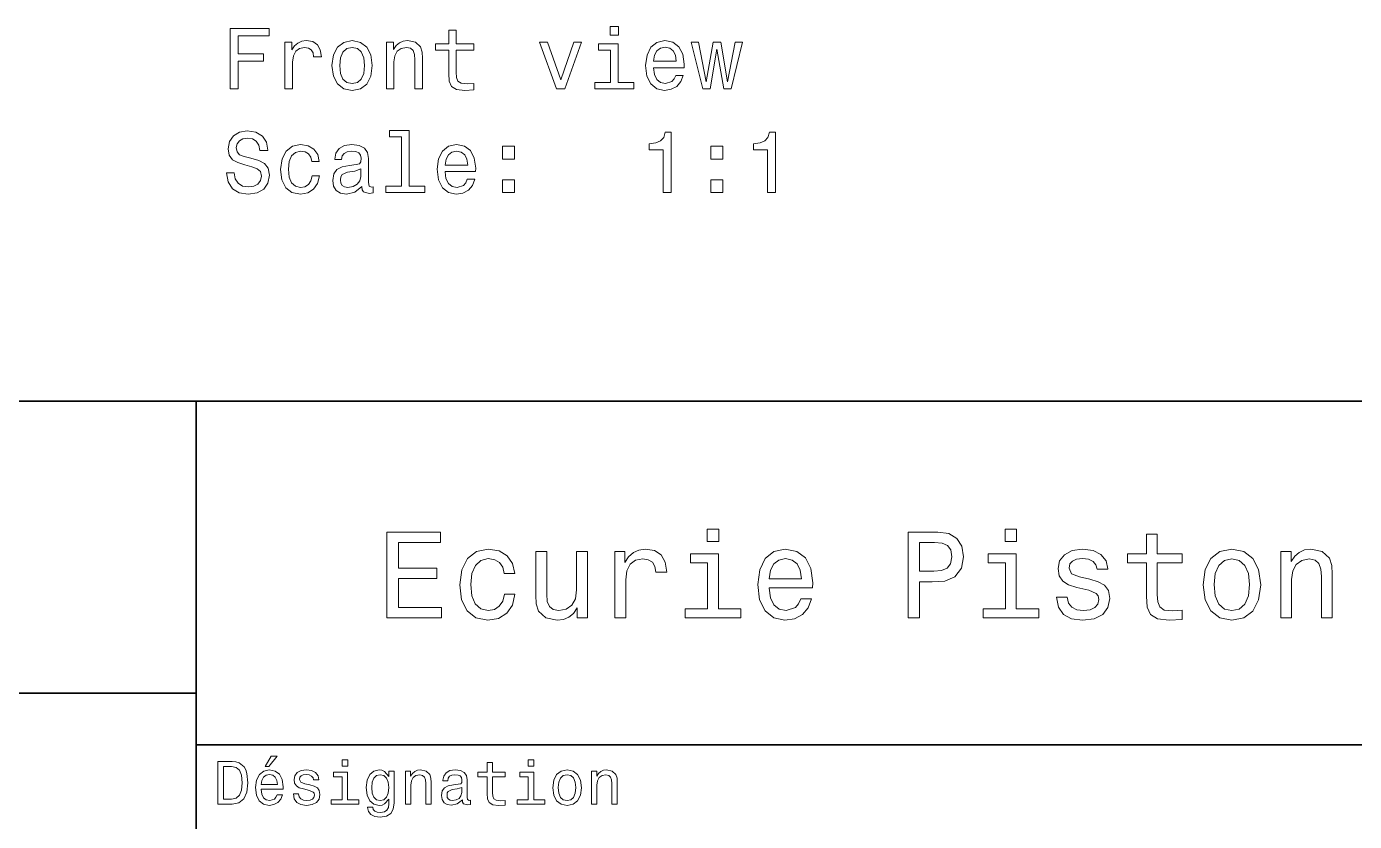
# Model space of a CAD drawing. Extents: x 0 to 297, y 0 to 210.
# Drawn here: x 152.1 to 229.5, y 45.5 to 91.8 of the extents above; entities that cross this region are included whole.
import ezdxf

# ---------------------------------------------------------------- set-up
doc = ezdxf.new("R2010")
doc.units = 0

msp = doc.modelspace()

# ---------------------------------------------------------------- linework, layer by layer
at = {"color": 7, "lineweight": 35}
for p, q in [((97, 70), (287, 70)), ((162, 10), (162, 70)), ((97, 53), (162, 53)), ((162, 50), (287, 50))]:
    msp.add_line(p, q, dxfattribs=at)
at = {"color": 7, "lineweight": 13}
for points in [[(163.973938, 88.190933), (164.442963, 88.190933), (164.442963, 89.799721), (165.915588, 89.799721), (165.915588, 90.218307), (164.442963, 90.218307), (164.442963, 91.267303), (166.253479, 91.267303), (166.253479, 91.690933), (163.973938, 91.690933)], [(176.703049, 90.43013), (176.703049, 89.073502), (176.733307, 88.634735), (176.874512, 88.332146), (177.156937, 88.155632), (177.636047, 88.095116), (178.160538, 88.120331), (178.160538, 88.503616), (177.777252, 88.473351), (177.429276, 88.513702), (177.242676, 88.639778), (177.161987, 88.851593), (177.146851, 89.149147), (177.146851, 90.43013), (178.160538, 90.43013), (178.160538, 90.808365), (177.146851, 90.808365), (177.146851, 91.600159), (176.703049, 91.600159), (176.703049, 90.808365), (175.936478, 90.808365), (175.936478, 90.43013)], [(186.587769, 91.811974), (186.118759, 91.811974), (186.118759, 91.307648), (186.587769, 91.307648)], [(167.166306, 88.190933), (167.610107, 88.190933), (167.610107, 89.739204), (167.655502, 90.112404), (167.791672, 90.379692), (168.013565, 90.541077), (168.311111, 90.59655), (168.53302, 90.561249), (168.699448, 90.460388), (168.800308, 90.288918), (168.835617, 90.056931), (169.284454, 90.056931), (169.223938, 90.465431), (169.05751, 90.757935), (168.780136, 90.934448), (168.401901, 90.994965), (168.144684, 90.95462), (167.922791, 90.85376), (167.726105, 90.682289), (167.569763, 90.450302), (167.569763, 90.899147), (167.166306, 90.899147)], [(169.904785, 89.542519), (169.985474, 88.927246), (170.217453, 88.473351), (170.585617, 88.190933), (171.079849, 88.095116), (171.569046, 88.190933), (171.937195, 88.468307), (172.169189, 88.922203), (172.254929, 89.542519), (172.169189, 90.157791), (171.937195, 90.616722), (171.569046, 90.894104), (171.079849, 90.994965), (170.585617, 90.894104), (170.217453, 90.611679), (169.985474, 90.157791)], [(170.358673, 89.547562), (170.404053, 90.00145), (170.545273, 90.329262), (170.772217, 90.530991), (171.079849, 90.601593), (171.382446, 90.530991), (171.60939, 90.334305), (171.750595, 90.00145), (171.801025, 89.547562), (171.750595, 89.088631), (171.60939, 88.755775), (171.382446, 88.554047), (171.079849, 88.488487), (170.772217, 88.554047), (170.545273, 88.755775), (170.404053, 89.088631)], [(173.07193, 88.190933), (173.515732, 88.190933), (173.515732, 89.754333), (173.561111, 90.112404), (173.707367, 90.374649), (173.934311, 90.536034), (174.236908, 90.59655), (174.478989, 90.54612), (174.63028, 90.40995), (174.705933, 90.183006), (174.73114, 89.880417), (174.73114, 88.190933), (175.174957, 88.190933), (175.174957, 89.971191), (175.154785, 90.329262), (175.063995, 90.626816), (174.766449, 90.899147), (174.302475, 90.994965), (174.045273, 90.959663), (173.828415, 90.863846), (173.641815, 90.702461), (173.49556, 90.485603), (173.49556, 90.899147), (173.07193, 90.899147)], [(182.991959, 88.190933), (183.460968, 88.190933), (184.449448, 90.899147), (183.990509, 90.899147), (183.228989, 88.715431), (182.452332, 90.899147), (181.988358, 90.899147)], [(186.572647, 88.564133), (186.572647, 90.808365), (185.432877, 90.808365), (185.432877, 90.43013), (186.128845, 90.43013), (186.128845, 88.564133), (185.221069, 88.564133), (185.221069, 88.190933), (187.490509, 88.190933), (187.490509, 88.564133)], [(188.640366, 89.416435), (190.415588, 89.416435), (190.420624, 89.623207), (190.339935, 90.203178), (190.118042, 90.636902), (189.765015, 90.899147), (189.29599, 90.994965), (188.837051, 90.894104), (188.484024, 90.611679), (188.25708, 90.152748), (188.176392, 89.547562), (188.252045, 88.927246), (188.478989, 88.473351), (188.826965, 88.190933), (189.280853, 88.095116), (189.674225, 88.160675), (189.996994, 88.332146), (190.234024, 88.604477), (190.370193, 88.96759), (189.931427, 88.96759), (189.840652, 88.765862), (189.709534, 88.614563), (189.336334, 88.49353), (189.048874, 88.549004), (188.832016, 88.725517), (188.690796, 89.012978), (188.640366, 89.401306)], [(188.640366, 89.789635), (188.695847, 90.137619), (188.832016, 90.394821), (189.038788, 90.551163), (189.311127, 90.606636), (189.578415, 90.551163), (189.785187, 90.394821), (189.911255, 90.137619), (189.95665, 89.789635)], [(191.928558, 88.190933), (192.332016, 90.490646), (192.735474, 88.190933), (193.159103, 88.190933), (193.824799, 90.899147), (193.396133, 90.899147), (192.947281, 88.599434), (192.548874, 90.899147), (192.110107, 90.899147), (191.7117, 88.599434), (191.262848, 90.899147), (190.839218, 90.899147), (191.504913, 88.190933)], [(164.210968, 83.299004), (163.752045, 83.299004), (163.852905, 82.76442), (164.105072, 82.371048), (164.493393, 82.134018), (165.017883, 82.048286), (165.537338, 82.128975), (165.925674, 82.350876), (166.172791, 82.69886), (166.263565, 83.157791), (166.187912, 83.571335), (165.976105, 83.838631), (165.633163, 84.015144), (165.174225, 84.146263), (164.780853, 84.242088), (164.523651, 84.353035), (164.377396, 84.51442), (164.332016, 84.766586), (164.377396, 84.99353), (164.50853, 85.165001), (164.710251, 85.280991), (164.987625, 85.321335), (165.27005, 85.270905), (165.491959, 85.134735), (165.638214, 84.907791), (165.708817, 84.600159), (166.16774, 84.600159), (166.16774, 84.610245), (166.087051, 85.084305), (165.850021, 85.437332), (165.476822, 85.659233), (164.972504, 85.734879), (164.518616, 85.659233), (164.165588, 85.447418), (163.938644, 85.119606), (163.857941, 84.695976), (163.923508, 84.317734), (164.115158, 84.060532), (164.41774, 83.889061), (164.831284, 83.757935), (165.239792, 83.641945), (165.547424, 83.530991), (165.734024, 83.369606), (165.799591, 83.107361), (165.739075, 82.840073), (165.582733, 82.638344), (165.345703, 82.51226), (165.038055, 82.471916), (164.695129, 82.52739), (164.432877, 82.688774), (164.266449, 82.951019)], [(173.954483, 85.391945), (173.954483, 82.517303), (173.041672, 82.517303), (173.041672, 82.144104), (175.306076, 82.144104), (175.306076, 82.517303), (174.3983, 82.517303), (174.3983, 85.765144), (173.25853, 85.765144), (173.25853, 85.391945)], [(189.205215, 82.144104), (189.664139, 82.144104), (189.664139, 85.669319), (189.321198, 85.669319), (189.230423, 85.361687), (189.048874, 85.154907), (188.771484, 85.033875), (188.388214, 84.99353), (188.388214, 84.63546), (189.205215, 84.63546)], [(195.277252, 82.144104), (195.736191, 82.144104), (195.736191, 85.669319), (195.39325, 85.669319), (195.302475, 85.361687), (195.120911, 85.154907), (194.843536, 85.033875), (194.460251, 84.99353), (194.460251, 84.63546), (195.277252, 84.63546)], [(168.724655, 83.95462), (169.163422, 83.95462), (169.072647, 84.358078), (168.855789, 84.675804), (168.517883, 84.87249), (168.079132, 84.948135), (167.594986, 84.847275), (167.226822, 84.56485), (166.994843, 84.105919), (166.914139, 83.490646), (166.989792, 82.880417), (167.216736, 82.426521), (167.574799, 82.144104), (168.063995, 82.048286), (168.497711, 82.123932), (168.835617, 82.335747), (169.067596, 82.668602), (169.168472, 83.112404), (168.744843, 83.112404), (168.669189, 82.829987), (168.527969, 82.618164), (168.326248, 82.487045), (168.079132, 82.446701), (167.7715, 82.51226), (167.549591, 82.713989), (167.413422, 83.041801), (167.368027, 83.505775), (167.413422, 83.959663), (167.554626, 84.287476), (167.781586, 84.489204), (168.079132, 84.559807), (168.34137, 84.51442), (168.538055, 84.39843), (168.669189, 84.206787)], [(171.644684, 82.497131), (171.644684, 82.482002), (171.669907, 82.310532), (171.74556, 82.189491), (172.063278, 82.093674), (172.310394, 82.134018), (172.310394, 82.476959), (172.204483, 82.46183), (172.063278, 82.52739), (172.038055, 82.729118), (172.038055, 84.131134), (171.977539, 84.489204), (171.801025, 84.741364), (171.493393, 84.892662), (171.059677, 84.948135), (170.636047, 84.887619), (170.323364, 84.716148), (170.126678, 84.44886), (170.061111, 84.095833), (170.061111, 84.065575), (170.459534, 84.065575), (170.494843, 84.27739), (170.605789, 84.428688), (170.787338, 84.519463), (171.04454, 84.554764), (171.291672, 84.529549), (171.468185, 84.453903), (171.574081, 84.322777), (171.60939, 84.14122), (171.589218, 83.929405), (171.50853, 83.823502), (171.306793, 83.773064), (170.928558, 83.732719), (170.494843, 83.641945), (170.187195, 83.48056), (170.005646, 83.228401), (169.950165, 82.855202), (170.000595, 82.522346), (170.156937, 82.27523), (170.409103, 82.118889), (170.75708, 82.063416), (171.226105, 82.169319)], [(176.496277, 83.369606), (178.2715, 83.369606), (178.276535, 83.576378), (178.195847, 84.156349), (177.973938, 84.590073), (177.620911, 84.852318), (177.151901, 84.948135), (176.692963, 84.847275), (176.339935, 84.56485), (176.112991, 84.105919), (176.032303, 83.500732), (176.107941, 82.880417), (176.3349, 82.426521), (176.682877, 82.144104), (177.136765, 82.048286), (177.530136, 82.113846), (177.852905, 82.285316), (178.089935, 82.557648), (178.226105, 82.920761), (177.787338, 82.920761), (177.696564, 82.719032), (177.565445, 82.567734), (177.192245, 82.446701), (176.904785, 82.502174), (176.687912, 82.678688), (176.546707, 82.966148), (176.496277, 83.354477)], [(176.496277, 83.742805), (176.551758, 84.09079), (176.687912, 84.347992), (176.894684, 84.504333), (177.167023, 84.559807), (177.434311, 84.504333), (177.641083, 84.347992), (177.767166, 84.09079), (177.812561, 83.742805)], [(179.839935, 84.100876), (180.535904, 84.100876), (180.535904, 84.852318), (179.839935, 84.852318)], [(191.984024, 84.100876), (192.679993, 84.100876), (192.679993, 84.852318), (191.984024, 84.852318)], [(171.594254, 83.092232), (171.533737, 82.829987), (171.37236, 82.62825), (171.13028, 82.497131), (170.832733, 82.451744), (170.641083, 82.476959), (170.504929, 82.557648), (170.419189, 82.69886), (170.393967, 82.895546), (170.414139, 83.07206), (170.494843, 83.198135), (170.817596, 83.339348), (171.226105, 83.399864), (171.594254, 83.520905)], [(179.839935, 82.144104), (180.535904, 82.144104), (180.535904, 82.895546), (179.839935, 82.895546)], [(191.984024, 82.144104), (192.679993, 82.144104), (192.679993, 82.895546), (191.984024, 82.895546)], [(173.109512, 57.381123), (176.279541, 57.381123), (176.279541, 57.986309), (173.772339, 57.986309), (173.772339, 59.679394), (176.005768, 59.679394), (176.005768, 60.277374), (173.772339, 60.277374), (173.772339, 61.775936), (176.221893, 61.775936), (176.221893, 62.381123), (173.109512, 62.381123)], [(192.439484, 62.554031), (191.769455, 62.554031), (191.769455, 61.833572), (192.439484, 61.833572)], [(203.462524, 57.381123), (204.125351, 57.381123), (204.125351, 59.492073), (204.860229, 59.492073), (205.602295, 59.528095), (206.193085, 59.780258), (206.574921, 60.270172), (206.704605, 60.940201), (206.603745, 61.559795), (206.315552, 62.013687), (205.840057, 62.287464), (205.191635, 62.381123), (203.462524, 62.381123)], [(209.788177, 62.554031), (209.118149, 62.554031), (209.118149, 61.833572), (209.788177, 61.833572)], [(217.353027, 60.579971), (217.353027, 58.64193), (217.396255, 58.015129), (217.597992, 57.582851), (218.001434, 57.330688), (218.685883, 57.244236), (219.43515, 57.280258), (219.43515, 57.827808), (218.887604, 57.78458), (218.390488, 57.842216), (218.123917, 58.022331), (218.008652, 58.324928), (217.98703, 58.75), (217.98703, 60.579971), (219.43515, 60.579971), (219.43515, 61.120316), (217.98703, 61.120316), (217.98703, 62.251438), (217.353027, 62.251438), (217.353027, 61.120316), (216.257935, 61.120316), (216.257935, 60.579971)], [(179.932281, 59.967579), (180.559082, 59.967579), (180.429398, 60.543945), (180.119598, 60.997837), (179.636887, 61.278816), (179.010086, 61.386887), (178.318436, 61.242794), (177.792511, 60.839336), (177.46109, 60.183716), (177.345825, 59.304752), (177.453888, 58.432995), (177.778091, 57.78458), (178.289627, 57.381123), (178.988464, 57.244236), (179.608063, 57.352303), (180.090775, 57.6549), (180.42218, 58.130402), (180.566284, 58.764408), (179.96109, 58.764408), (179.853027, 58.36095), (179.651291, 58.058357), (179.363113, 57.871037), (179.010086, 57.8134), (178.570602, 57.907059), (178.253601, 58.195244), (178.059082, 58.663544), (177.994232, 59.326366), (178.059082, 59.974781), (178.260803, 60.443081), (178.585007, 60.731266), (179.010086, 60.83213), (179.38472, 60.767288), (179.66571, 60.601585), (179.853027, 60.327808)], [(184.788177, 61.25), (184.154175, 61.25), (184.154175, 59.016571), (184.082123, 58.497837), (183.873199, 58.123196), (183.548996, 57.892651), (183.123917, 57.820602), (182.785294, 57.878242), (182.569168, 58.051151), (182.446686, 58.346542), (182.417862, 58.764408), (182.417862, 61.25), (181.783859, 61.25), (181.783859, 58.706772), (181.805481, 58.195244), (181.942368, 57.770172), (182.360229, 57.381123), (183.030258, 57.244236), (183.390488, 57.294666), (183.700287, 57.424351), (183.966858, 57.647694), (184.182999, 57.971901), (184.182999, 57.381123), (184.788177, 57.381123)], [(186.380402, 57.381123), (187.014404, 57.381123), (187.014404, 59.592937), (187.079254, 60.12608), (187.273773, 60.507923), (187.590775, 60.738472), (188.015854, 60.817722), (188.332855, 60.767288), (188.570602, 60.623199), (188.714691, 60.378242), (188.765121, 60.046829), (189.406342, 60.046829), (189.319885, 60.630402), (189.082123, 61.048271), (188.685883, 61.30043), (188.145538, 61.386887), (187.778091, 61.32925), (187.46109, 61.185158), (187.180115, 60.940201), (186.956772, 60.608788), (186.956772, 61.25), (186.380402, 61.25)], [(192.417862, 57.914265), (192.417862, 61.120316), (190.789627, 61.120316), (190.789627, 60.579971), (191.783859, 60.579971), (191.783859, 57.914265), (190.48703, 57.914265), (190.48703, 57.381123), (193.729111, 57.381123), (193.729111, 57.914265)], [(195.37175, 59.131844), (197.907776, 59.131844), (197.914978, 59.427231), (197.799713, 60.255764), (197.482712, 60.875359), (196.978378, 61.25), (196.30835, 61.386887), (195.65274, 61.242794), (195.148407, 60.839336), (194.824203, 60.183716), (194.708923, 59.319164), (194.817001, 58.432995), (195.141205, 57.78458), (195.638321, 57.381123), (196.286743, 57.244236), (196.848694, 57.337894), (197.309799, 57.582851), (197.648407, 57.971901), (197.842941, 58.490631), (197.216141, 58.490631), (197.086456, 58.20245), (196.899139, 57.986309), (196.365997, 57.8134), (195.955322, 57.892651), (195.645538, 58.14481), (195.443802, 58.555473), (195.37175, 59.110229)], [(205.01152, 61.76873), (205.443802, 61.725502), (205.760803, 61.588615), (205.94812, 61.336452), (206.01297, 60.940201), (205.940918, 60.522331), (205.746399, 60.270172), (205.414978, 60.140488), (204.96109, 60.104465), (204.125351, 60.104465), (204.125351, 61.76873)], [(209.766571, 57.914265), (209.766571, 61.120316), (208.138321, 61.120316), (208.138321, 60.579971), (209.132568, 60.579971), (209.132568, 57.914265), (207.835724, 57.914265), (207.835724, 57.381123), (211.077805, 57.381123), (211.077805, 57.914265)], [(214.060516, 59.636166), (213.44812, 59.780258), (212.994232, 59.945965), (212.842941, 60.28458), (212.886169, 60.522331), (213.03746, 60.695244), (213.282425, 60.803314), (213.635437, 60.846542), (213.97406, 60.803314), (214.240631, 60.67363), (214.413544, 60.479107), (214.485596, 60.219738), (215.105194, 60.219738), (215.105194, 60.23415), (214.997116, 60.70245), (214.701721, 61.069885), (214.240631, 61.30043), (213.635437, 61.386887), (213.023056, 61.30043), (212.57637, 61.062679), (212.29538, 60.709652), (212.208939, 60.262966), (212.273773, 59.830688), (212.475494, 59.528095), (212.806915, 59.311958), (213.289627, 59.16066), (213.995682, 58.987751), (214.427948, 58.807636), (214.543228, 58.663544), (214.586456, 58.447407), (214.521606, 58.180836), (214.348694, 57.979107), (214.067719, 57.849422), (213.693085, 57.806194), (213.296829, 57.849422), (213.008636, 58.000721), (212.814117, 58.245674), (212.734863, 58.584293), (212.122482, 58.584293), (212.223343, 58.007923), (212.518738, 57.590057), (212.98703, 57.337894), (213.635437, 57.244236), (214.312683, 57.337894), (214.809799, 57.590057), (215.112396, 57.993515), (215.220459, 58.519451), (215.141205, 58.973343), (214.917862, 59.283138), (214.55043, 59.484871)], [(220.65274, 59.311958), (220.768005, 58.432995), (221.099426, 57.78458), (221.625366, 57.381123), (222.331421, 57.244236), (223.030258, 57.381123), (223.556198, 57.777374), (223.887604, 58.425793), (224.010086, 59.311958), (223.887604, 60.190922), (223.556198, 60.846542), (223.030258, 61.242794), (222.331421, 61.386887), (221.625366, 61.242794), (221.099426, 60.839336), (220.768005, 60.190922)], [(225.177246, 57.381123), (225.811249, 57.381123), (225.811249, 59.614552), (225.876083, 60.12608), (226.085022, 60.500717), (226.409225, 60.731266), (226.841507, 60.817722), (227.187317, 60.745674), (227.403458, 60.551151), (227.511536, 60.226944), (227.547546, 59.794666), (227.547546, 57.381123), (228.181564, 57.381123), (228.181564, 59.924351), (228.15274, 60.435879), (228.023056, 60.86095), (227.597992, 61.25), (226.935165, 61.386887), (226.567719, 61.336452), (226.257935, 61.199566), (225.991364, 60.969017), (225.782425, 60.659222), (225.782425, 61.25), (225.177246, 61.25)], [(195.37175, 59.664986), (195.451004, 60.162102), (195.645538, 60.529537), (195.940918, 60.75288), (196.329971, 60.83213), (196.711807, 60.75288), (197.007202, 60.529537), (197.187317, 60.162102), (197.252167, 59.664986)], [(221.301147, 59.319164), (221.365997, 59.967579), (221.567719, 60.435879), (221.891937, 60.72406), (222.331421, 60.824928), (222.763687, 60.72406), (223.087891, 60.443081), (223.289627, 59.967579), (223.361679, 59.319164), (223.289627, 58.663544), (223.087891, 58.188038), (222.763687, 57.899853), (222.331421, 57.806194), (221.891937, 57.899853), (221.567719, 58.188038), (221.365997, 58.663544)], [(164.080688, 49.030979), (163.248566, 49.030979), (163.248566, 46.530979), (164.080688, 46.530979), (164.473343, 46.610229), (164.765137, 46.851585), (164.945251, 47.244236), (165.010086, 47.780979), (164.952454, 48.328529), (164.880402, 48.544666), (164.779541, 48.717579), (164.487747, 48.951729), (164.296829, 49.009365)], [(166.004318, 48.728386), (166.216858, 48.728386), (166.717575, 49.340778), (166.364548, 49.340778)], [(170.824203, 49.117435), (170.489197, 49.117435), (170.489197, 48.757202), (170.824203, 48.757202)], [(178.943802, 48.130402), (178.943802, 47.161381), (178.965424, 46.84798), (179.066284, 46.631844), (179.268005, 46.505764), (179.610229, 46.462536), (179.984863, 46.480545), (179.984863, 46.754322), (179.71109, 46.732708), (179.46254, 46.761528), (179.329254, 46.851585), (179.271606, 47.00288), (179.260803, 47.215416), (179.260803, 48.130402), (179.984863, 48.130402), (179.984863, 48.400574), (179.260803, 48.400574), (179.260803, 48.966137), (178.943802, 48.966137), (178.943802, 48.400574), (178.396255, 48.400574), (178.396255, 48.130402)], [(181.667145, 49.117435), (181.332138, 49.117435), (181.332138, 48.757202), (181.667145, 48.757202)], [(164.055481, 48.731987), (164.329254, 48.677952), (164.516571, 48.512245), (164.628235, 48.216858), (164.664261, 47.780979), (164.624634, 47.359509), (164.51297, 47.064121), (164.322052, 46.887608), (164.055481, 46.829971), (163.583572, 46.829971), (163.583572, 48.731987)], [(165.784576, 47.406338), (167.052597, 47.406338), (167.056198, 47.554035), (166.998566, 47.9683), (166.840057, 48.278099), (166.587891, 48.465416), (166.252884, 48.533859), (165.925079, 48.461815), (165.672913, 48.260086), (165.510803, 47.932278), (165.453171, 47.5), (165.507202, 47.056915), (165.669312, 46.732708), (165.917862, 46.530979), (166.242081, 46.462536), (166.523056, 46.509365), (166.753601, 46.631844), (166.922913, 46.826366), (167.020172, 47.085735), (166.706772, 47.085735), (166.641937, 46.941643), (166.548264, 46.833572), (166.281708, 46.747116), (166.07637, 46.786743), (165.921463, 46.912823), (165.820602, 47.118156), (165.784576, 47.395531)], [(165.784576, 47.672909), (165.824203, 47.921471), (165.921463, 48.105186), (166.069168, 48.216858), (166.263687, 48.256485), (166.454605, 48.216858), (166.60231, 48.105186), (166.692368, 47.921471), (166.724777, 47.672909)], [(168.623199, 47.658501), (168.317001, 47.730545), (168.090057, 47.8134), (168.014404, 47.982708), (168.036026, 48.101585), (168.111664, 48.188038), (168.234146, 48.242073), (168.41066, 48.263687), (168.579971, 48.242073), (168.713257, 48.177231), (168.799713, 48.079971), (168.835739, 47.950287), (169.145538, 47.950287), (169.145538, 47.957493), (169.091492, 48.191643), (168.943802, 48.375359), (168.713257, 48.490635), (168.41066, 48.533859), (168.104462, 48.490635), (167.881119, 48.371758), (167.740631, 48.195244), (167.697403, 47.971901), (167.729828, 47.755764), (167.830688, 47.604465), (167.996399, 47.496399), (168.237747, 47.42075), (168.590775, 47.334293), (168.806915, 47.244236), (168.864548, 47.172188), (168.886169, 47.064121), (168.853745, 46.930836), (168.767288, 46.829971), (168.626801, 46.765129), (168.439484, 46.743515), (168.241348, 46.765129), (168.09726, 46.840778), (168, 46.963257), (167.960373, 47.132565), (167.654175, 47.132565), (167.704605, 46.844379), (167.85231, 46.635445), (168.086456, 46.509365), (168.41066, 46.462536), (168.749283, 46.509365), (168.997833, 46.635445), (169.149139, 46.837173), (169.203171, 47.100143), (169.163544, 47.327087), (169.05188, 47.481987), (168.868149, 47.582851)], [(170.8134, 46.79755), (170.8134, 48.400574), (169.999283, 48.400574), (169.999283, 48.130402), (170.496399, 48.130402), (170.496399, 46.79755), (169.847977, 46.79755), (169.847977, 46.530979), (171.469025, 46.530979), (171.469025, 46.79755)], [(173.518738, 46.617435), (173.518738, 48.465416), (173.216141, 48.465416), (173.216141, 48.152016), (172.967575, 48.4366), (172.816284, 48.508644), (172.646973, 48.533859), (172.340775, 48.461815), (172.103027, 48.260086), (171.94812, 47.935879), (171.894089, 47.5), (171.94812, 47.060516), (172.103027, 46.736309), (172.340775, 46.530979), (172.646973, 46.462536), (172.819885, 46.487751), (172.963974, 46.552593), (173.216141, 46.826366), (173.216141, 46.552593), (173.187317, 46.336456), (173.108063, 46.181557), (172.956772, 46.091499), (172.729828, 46.059078), (172.531708, 46.080692), (172.391205, 46.134727), (172.30835, 46.228386), (172.283142, 46.354465), (171.976944, 46.354465), (171.976944, 46.340057), (172.023773, 46.109509), (172.167862, 45.9366), (172.398407, 45.824928), (172.711823, 45.785301), (173.086456, 45.839336), (173.335022, 45.990635), (173.47551, 46.253601)], [(172.221909, 47.5), (172.254318, 47.820606), (172.351593, 48.058357), (172.502884, 48.198845), (172.704605, 48.249279), (172.917145, 48.198845), (173.075653, 48.058357), (173.172913, 47.820606), (173.208939, 47.5), (173.172913, 47.172188), (173.075653, 46.938038), (172.917145, 46.793949), (172.704605, 46.747116), (172.502884, 46.793949), (172.351593, 46.938038), (172.254318, 47.175793)], [(174.181549, 46.530979), (174.498566, 46.530979), (174.498566, 47.647694), (174.530975, 47.903458), (174.635452, 48.090778), (174.797546, 48.206051), (175.013687, 48.249279), (175.1866, 48.213257), (175.294662, 48.115993), (175.348709, 47.953888), (175.366714, 47.737751), (175.366714, 46.530979), (175.683716, 46.530979), (175.683716, 47.802593), (175.669312, 48.058357), (175.604462, 48.270893), (175.391937, 48.465416), (175.060516, 48.533859), (174.876801, 48.508644), (174.721909, 48.440201), (174.588623, 48.324928), (174.484146, 48.170029), (174.484146, 48.465416), (174.181549, 48.465416)], [(177.499283, 46.783142), (177.499283, 46.772335), (177.517288, 46.649857), (177.57132, 46.5634), (177.798264, 46.494957), (177.974777, 46.523773), (177.974777, 46.76873), (177.899139, 46.757923), (177.798264, 46.804756), (177.780258, 46.948845), (177.780258, 47.950287), (177.73703, 48.206051), (177.610947, 48.386166), (177.391205, 48.494236), (177.081406, 48.533859), (176.778824, 48.490635), (176.555481, 48.368156), (176.414978, 48.177231), (176.368149, 47.925072), (176.368149, 47.903458), (176.65274, 47.903458), (176.677948, 48.054756), (176.757202, 48.162823), (176.886887, 48.227665), (177.070602, 48.25288), (177.247116, 48.234871), (177.373199, 48.180836), (177.448853, 48.087173), (177.47406, 47.957493), (177.459656, 47.806194), (177.402023, 47.730545), (177.257919, 47.694523), (176.987747, 47.665707), (176.677948, 47.600864), (176.458206, 47.485592), (176.328537, 47.305473), (176.28891, 47.038906), (176.324921, 46.801151), (176.4366, 46.624638), (176.616714, 46.512966), (176.86528, 46.473343), (177.200287, 46.548992)], [(181.656342, 46.79755), (181.656342, 48.400574), (180.842224, 48.400574), (180.842224, 48.130402), (181.33934, 48.130402), (181.33934, 46.79755), (180.690918, 46.79755), (180.690918, 46.530979), (182.311966, 46.530979), (182.311966, 46.79755)], [(182.762253, 47.496399), (182.819885, 47.056915), (182.985596, 46.732708), (183.248566, 46.530979), (183.601593, 46.462536), (183.951004, 46.530979), (184.213974, 46.729107), (184.379684, 47.053314), (184.440918, 47.496399), (184.379684, 47.935879), (184.213974, 48.263687), (183.951004, 48.461815), (183.601593, 48.533859), (183.248566, 48.461815), (182.985596, 48.260086), (182.819885, 47.935879)], [(183.086456, 47.5), (183.118881, 47.824207), (183.219742, 48.058357), (183.381851, 48.20245), (183.601593, 48.25288), (183.817719, 48.20245), (183.979828, 48.061958), (184.080688, 47.824207), (184.116714, 47.5), (184.080688, 47.172188), (183.979828, 46.934437), (183.817719, 46.790344), (183.601593, 46.743515), (183.381851, 46.790344), (183.219742, 46.934437), (183.118881, 47.172188)], [(185.024506, 46.530979), (185.341492, 46.530979), (185.341492, 47.647694), (185.373917, 47.903458), (185.478394, 48.090778), (185.640488, 48.206051), (185.856628, 48.249279), (186.029541, 48.213257), (186.137604, 48.115993), (186.19165, 47.953888), (186.209656, 47.737751), (186.209656, 46.530979), (186.526657, 46.530979), (186.526657, 47.802593), (186.512253, 48.058357), (186.447403, 48.270893), (186.234879, 48.465416), (185.903458, 48.533859), (185.719742, 48.508644), (185.56485, 48.440201), (185.431564, 48.324928), (185.327087, 48.170029), (185.327087, 48.465416), (185.024506, 48.465416)], [(177.463257, 47.208214), (177.420029, 47.020893), (177.304749, 46.876801), (177.131851, 46.783142), (176.919312, 46.750721), (176.782425, 46.76873), (176.68515, 46.826366), (176.623917, 46.927231), (176.605911, 47.067722), (176.620316, 47.193802), (176.677948, 47.283859), (176.908508, 47.384727), (177.200287, 47.427952), (177.463257, 47.514408)]]:
    msp.add_lwpolyline(points, close=True, dxfattribs=at)

doc.saveas('drawing.dxf')
